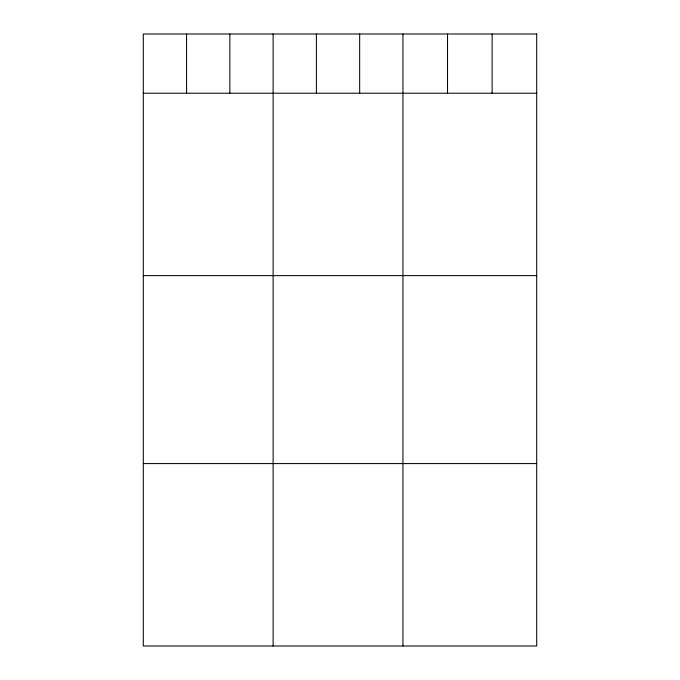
<?xml version="1.0" encoding="UTF-8"?>
<svg xmlns="http://www.w3.org/2000/svg" width="680" height="680" viewBox="0 0 680 680"><rect width="100%" height="100%" fill="white"/><g stroke="black" fill="none" stroke-linecap="round" stroke-linejoin="round"><path stroke-width="1.02" d="M143.302 93.211L536.698 93.211M143.302 275.629L536.698 275.629M143.302 463.581L536.698 463.581M492.116 34L492.116 93.211M447.534 34L447.534 93.211M402.942 34L402.942 646M359.669 34L359.669 93.211M316.396 34L316.396 93.211M273.122 34L273.122 646M229.849 34L229.849 93.211M186.575 34L186.575 93.211M536.698 34L143.302 34L143.302 646L536.698 646L536.698 34"/></g></svg>
